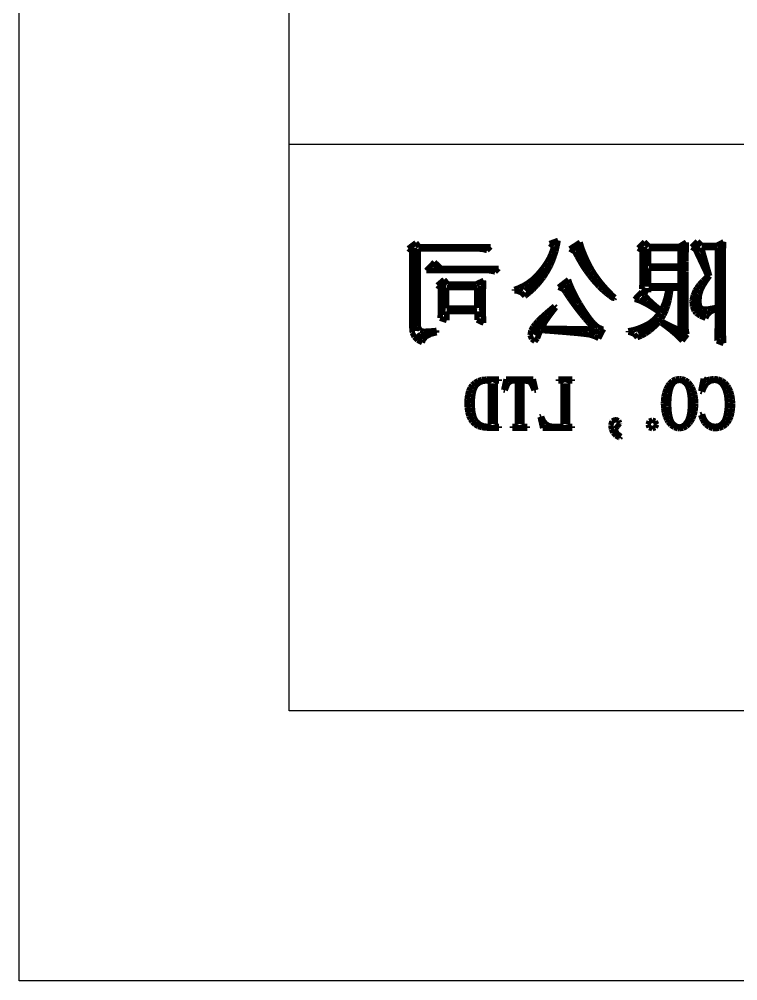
# Model space of a CAD drawing. Extents: x -169 to 241, y -96 to 191.
# Drawn here: x -168.78 to -155.48, y -95.5 to -77.69 of the extents above; entities that cross this region are included whole.
import ezdxf

# ---------------------------------------------------------------- set-up
doc = ezdxf.new("R2010")
doc.units = 0
doc.layers.add('BG_SILKSCREEN_BOTTOM', color=1, linetype='CONTINUOUS')

msp = doc.modelspace()

# ---------------------------------------------------------------- linework, layer by layer
at = {"layer": 'BG_SILKSCREEN_BOTTOM'}
msp.add_lwpolyline([(-168.783, -95.504), (-168.783, 191.495934), (241.216942, 191.495934), (241.216942, -95.504)], close=True, dxfattribs=at)
for points in [[(-163.78301, -90.503756), (-163.78301, 186.495944)], [(-163.78301, -80.00365), (-107.472988, -80.00365), (-107.472988, -90.503756)], [(236.216952, -90.503756), (-163.78301, -90.503756)]]:
    msp.add_lwpolyline(points, dxfattribs=at)
at = {"layer": 'BG_SILKSCREEN_BOTTOM', "const_width": 0.1016}
for points in [[(-158.80461, -81.788762), (-158.963106, -81.846928)], [(-158.82239, -81.887314), (-158.80461, -81.788762)], [(-156.223208, -81.805526), (-156.331412, -81.91373)], [(-156.148024, -81.880456), (-156.223208, -81.805526)], [(-161.43732, -81.830418), (-161.578798, -81.938622)], [(-161.578798, -81.938622), (-161.512504, -81.989422)], [(-161.512504, -81.989422), (-161.512504, -83.421728)], [(-161.462212, -81.919826), (-161.458402, -83.4644)], [(-161.43732, -81.830418), (-161.437828, -81.830418)], [(-161.3789, -81.905348), (-161.43732, -81.830418)], [(-161.395918, -83.380326), (-161.395918, -81.947004)], [(-161.395918, -81.947004), (-160.288224, -81.947004)], [(-160.054798, -81.905348), (-161.3789, -81.905348)], [(-160.288224, -81.947004), (-160.212024, -81.952338)], [(-160.212024, -81.952338), (-160.1216, -81.972912)], [(-160.1216, -81.972912), (-160.123124, -81.972912)], [(-160.1216, -81.972912), (-160.054798, -81.905348)], [(-158.963106, -81.846928), (-158.887922, -81.896712)], [(-158.899606, -81.943956), (-158.928816, -82.02803)], [(-158.887922, -81.896712), (-158.899606, -81.943956)], [(-158.874714, -82.076036), (-158.845504, -81.983326)], [(-158.845504, -81.983326), (-158.82239, -81.887314)], [(-158.396686, -81.822036), (-158.588202, -81.947004)], [(-158.588202, -81.947004), (-158.496508, -81.998058)], [(-158.46171, -81.903316), (-158.248096, -82.343498)], [(-158.377128, -81.896204), (-158.396686, -81.822036)], [(-158.347918, -81.978246), (-158.377128, -81.896204)], [(-158.311088, -82.067908), (-158.347918, -81.978246)], [(-157.20568, -81.813908), (-157.32252, -81.930494)], [(-157.32252, -81.930494), (-157.24759, -81.981294)], [(-157.24759, -81.981294), (-157.24759, -82.150204)], [(-157.211014, -81.90611), (-157.17393, -82.644996)], [(-157.122622, -81.896712), (-157.20568, -81.813908)], [(-157.131004, -82.264504), (-157.131004, -81.938622)], [(-157.131004, -81.938622), (-156.54782, -81.938622)], [(-156.556202, -81.896712), (-157.122622, -81.896712)], [(-156.50972, -81.917286), (-156.49829, -83.517486), (-156.613606, -83.476592)], [(-156.431488, -81.822036), (-156.556202, -81.896712)], [(-156.54782, -81.938622), (-156.54782, -82.264504)], [(-156.435298, -82.021934), (-156.434282, -81.961228)], [(-156.434282, -81.911698), (-156.43352, -81.87182)], [(-156.434282, -81.961228), (-156.434282, -81.911698)], [(-156.43352, -81.87182), (-156.432504, -81.841848)], [(-156.432504, -81.841848), (-156.431488, -81.822036)], [(-156.331412, -81.91373), (-156.26461, -81.955386)], [(-156.26461, -81.955386), (-156.031692, -82.447892)], [(-156.237178, -81.877916), (-156.1973, -82.004408)], [(-155.864814, -81.880456), (-156.148024, -81.880456)], [(-156.148024, -81.922112), (-155.856686, -81.922112)], [(-155.998418, -82.447892), (-156.148024, -81.922112)], [(-155.7401, -81.813908), (-155.864814, -81.880456)], [(-155.856686, -81.922112), (-155.856686, -83.260692)], [(-155.797504, -81.90103), (-155.81122, -83.611212)], [(-155.74518, -82.056224), (-155.744418, -81.973928)], [(-155.744418, -81.973928), (-155.743402, -81.907126)], [(-155.743402, -81.907126), (-155.741116, -81.853024)], [(-155.741116, -81.853024), (-155.7401, -81.813908)], [(-158.9659, -82.112612), (-159.013906, -82.195924)], [(-158.928816, -82.02803), (-158.9659, -82.112612)], [(-158.946088, -82.25282), (-158.907988, -82.165698)], [(-158.907988, -82.165698), (-158.874714, -82.076036)], [(-158.496508, -81.998058), (-158.450026, -82.087212)], [(-158.450026, -82.087212), (-158.398718, -82.17916)], [(-158.2674, -82.165698), (-158.311088, -82.067908)], [(-158.214314, -82.270854), (-158.2674, -82.165698)], [(-157.24759, -82.150204), (-157.248606, -82.268314)], [(-156.436314, -82.09153), (-156.435298, -82.021934)], [(-156.436314, -82.17281), (-156.436314, -82.09153)], [(-155.747212, -82.261456), (-155.746196, -82.150712)], [(-155.746196, -82.150712), (-155.74518, -82.056224)], [(-161.245804, -82.347816), (-161.09569, -82.18932)], [(-161.04108, -82.269838), (-161.119312, -82.27695)], [(-160.97123, -82.30616), (-161.09569, -82.18932)], [(-159.905192, -82.30616), (-160.97123, -82.30616)], [(-159.971486, -82.372708), (-159.905192, -82.30616)], [(-159.07131, -82.280252), (-159.137604, -82.364326)], [(-159.013906, -82.195924), (-159.07131, -82.280252)], [(-159.021526, -82.389218), (-158.99003, -82.336386)], [(-158.99003, -82.336386), (-158.946088, -82.25282)], [(-158.398718, -82.17916), (-158.344616, -82.267806)], [(-158.344616, -82.267806), (-158.289498, -82.35061)], [(-158.213298, -82.272886), (-158.214314, -82.270854)], [(-158.171896, -82.3468), (-158.213298, -82.272886)], [(-158.12389, -82.42173), (-158.171896, -82.3468)], [(-157.248606, -82.268314), (-157.249622, -82.377026)], [(-156.54782, -82.264504), (-157.131004, -82.264504)], [(-157.131004, -82.631026), (-157.131004, -82.30616)], [(-157.131004, -82.30616), (-156.54782, -82.30616)], [(-156.54782, -82.30616), (-156.54782, -82.631026)], [(-156.437584, -82.263488), (-156.436314, -82.17281)], [(-156.437584, -82.364326), (-156.437584, -82.263488)], [(-155.747212, -82.384392), (-155.747212, -82.261456)], [(-161.245804, -82.347816), (-160.13811, -82.347816)], [(-160.915604, -82.512916), (-161.040826, -82.62112)], [(-160.84931, -82.596228), (-160.915604, -82.512916)], [(-160.13811, -82.347816), (-160.062418, -82.351626)], [(-160.062418, -82.351626), (-159.971486, -82.372708)], [(-159.040322, -82.360008), (-159.411924, -82.722212)], [(-159.2834, -82.51444), (-159.35833, -82.572606)], [(-159.212788, -82.448908), (-159.2834, -82.51444)], [(-159.147002, -82.374994), (-159.212788, -82.448908)], [(-159.137604, -82.364326), (-159.147002, -82.374994)], [(-159.136588, -82.551524), (-159.077406, -82.4738)], [(-159.077406, -82.4738), (-159.021526, -82.389218)], [(-158.613094, -82.51444), (-158.796228, -82.655918)], [(-158.587186, -82.590386), (-158.613094, -82.51444)], [(-158.289498, -82.35061), (-158.231078, -82.430112)], [(-158.231078, -82.430112), (-158.171896, -82.506058)], [(-158.171896, -82.506058), (-158.110428, -82.576416)], [(-158.070804, -82.49666), (-158.12389, -82.42173)], [(-158.012384, -82.57159), (-158.070804, -82.49666)], [(-157.250384, -82.471514), (-157.2514, -82.556096)], [(-157.249622, -82.377026), (-157.250384, -82.471514)], [(-156.4386, -82.475832), (-156.437584, -82.364326)], [(-156.4386, -82.728816), (-156.4386, -82.475832)], [(-156.046424, -82.461354), (-156.125418, -82.53603)], [(-156.066998, -82.540348), (-155.998418, -82.447892)], [(-156.031692, -82.447892), (-156.046424, -82.461354)], [(-155.748228, -82.521806), (-155.747212, -82.384392)], [(-155.748228, -82.99323), (-155.748228, -82.521806)], [(-161.040826, -82.62112), (-160.982406, -82.671412)], [(-160.982406, -82.671412), (-160.982406, -83.034632)], [(-160.93059, -82.578448), (-160.942528, -83.17103)], [(-160.86709, -82.665316), (-160.868106, -82.666332)], [(-160.868106, -82.666332), (-160.868106, -83.04403)], [(-160.309306, -82.665316), (-160.86709, -82.665316)], [(-160.324292, -82.596228), (-160.84931, -82.596228)], [(-160.183322, -82.529426), (-160.324292, -82.596228)], [(-160.309306, -83.043014), (-160.309306, -82.665316)], [(-160.249616, -82.625692), (-160.207198, -83.204304)], [(-160.189926, -82.796126), (-160.187894, -82.693002)], [(-160.187894, -82.693002), (-160.186116, -82.603594)], [(-160.186116, -82.603594), (-160.183322, -82.529426)], [(-159.522922, -82.66303), (-159.6136, -82.69732)], [(-159.6136, -82.69732), (-159.6136, -82.722212)], [(-159.438594, -82.621628), (-159.522922, -82.66303)], [(-159.45231, -82.712814), (-159.487616, -82.69859)], [(-159.35833, -82.572606), (-159.438594, -82.621628)], [(-159.337502, -82.75701), (-159.26689, -82.694526)], [(-159.26689, -82.694526), (-159.200088, -82.625692)], [(-159.200088, -82.625692), (-159.136588, -82.551524)], [(-158.796228, -82.655918), (-158.704788, -82.69732)], [(-158.704788, -82.69732), (-158.668212, -82.753708)], [(-158.663894, -82.618326), (-158.47822, -82.959702)], [(-158.552896, -82.671412), (-158.587186, -82.590386)], [(-158.510986, -82.759042), (-158.552896, -82.671412)], [(-158.110428, -82.576416), (-158.046928, -82.644488)], [(-158.046928, -82.644488), (-157.981396, -82.707988)], [(-157.948884, -82.647536), (-158.012384, -82.57159)], [(-157.879288, -82.723228), (-157.948884, -82.647536)], [(-157.253686, -82.628994), (-157.255718, -82.689192)], [(-157.255718, -82.689192), (-157.131004, -82.747612)], [(-157.2514, -82.556096), (-157.253686, -82.628994)], [(-156.54782, -82.631026), (-157.131004, -82.631026)], [(-157.131004, -82.747612), (-157.131004, -82.672428)], [(-157.131004, -82.672428), (-156.764228, -82.672428)], [(-156.764228, -82.672428), (-156.775912, -82.730848)], [(-156.731208, -82.7913), (-156.714698, -82.672428)], [(-156.714698, -82.672428), (-156.54782, -82.672428)], [(-156.54782, -82.672428), (-156.54782, -83.45551)], [(-156.239718, -82.672428), (-156.26461, -82.716116)], [(-156.18968, -82.606896), (-156.239718, -82.672428)], [(-156.125418, -82.53603), (-156.18968, -82.606896)], [(-156.160724, -82.711036), (-156.1211, -82.628994)], [(-156.1211, -82.628994), (-156.066998, -82.540348)], [(-160.191196, -82.912712), (-160.189926, -82.796126)], [(-159.6136, -82.722212), (-159.56661, -82.725514)], [(-159.56661, -82.725514), (-159.48152, -82.758026)], [(-159.48152, -82.758026), (-159.42183, -82.822542)], [(-159.42183, -82.822542), (-159.4104, -82.814922)], [(-159.4104, -82.814922), (-159.337502, -82.75701)], [(-158.668212, -82.753708), (-158.608014, -82.844386)], [(-158.608014, -82.844386), (-158.547816, -82.92973)], [(-158.463488, -82.852514), (-158.510986, -82.759042)], [(-158.408116, -82.95132), (-158.463488, -82.852514)], [(-157.981396, -82.707988), (-157.913578, -82.766408)], [(-157.913578, -82.766408), (-157.843728, -82.821526)], [(-157.805628, -82.799428), (-157.879288, -82.723228)], [(-157.843728, -82.821526), (-157.7721, -82.872326)], [(-157.75559, -82.847434), (-157.805628, -82.799428)], [(-157.764988, -82.861912), (-157.787086, -82.861912)], [(-157.7721, -82.872326), (-157.75559, -82.847434)], [(-157.255718, -82.73923), (-157.388814, -82.880708)], [(-157.388814, -82.880708), (-157.367224, -82.88401)], [(-157.266894, -82.845402), (-157.188916, -82.912204)], [(-157.254194, -82.741008), (-157.257496, -82.741008)], [(-157.19552, -82.812128), (-157.255718, -82.73923)], [(-157.129988, -82.882994), (-157.19552, -82.812128)], [(-156.800804, -82.842354), (-156.830014, -82.937096)], [(-156.775912, -82.730848), (-156.800804, -82.842354)], [(-156.751782, -82.90052), (-156.731208, -82.7913)], [(-156.439616, -82.870294), (-156.4386, -82.728816)], [(-156.439616, -83.405218), (-156.439616, -82.870294)], [(-156.301186, -82.805524), (-156.32303, -82.897218)], [(-156.26461, -82.716116), (-156.301186, -82.805524)], [(-156.229304, -82.782156), (-156.259022, -82.984594), (-156.162502, -83.12912), (-156.041598, -83.11261)], [(-156.199078, -82.931762), (-156.18968, -82.81416)], [(-156.18968, -82.81416), (-156.1846, -82.789014)], [(-156.1846, -82.789014), (-156.160724, -82.711036)], [(-160.982406, -83.034632), (-160.98393, -83.104228)], [(-160.868106, -83.04403), (-160.310322, -83.04403)], [(-160.310322, -83.04403), (-160.309306, -83.043014)], [(-160.191196, -82.937858), (-160.191196, -82.912712)], [(-160.189926, -83.063588), (-160.191196, -82.937858)], [(-158.871412, -83.005422), (-158.946088, -83.067144)], [(-158.916116, -83.119214), (-158.84652, -83.030314)], [(-158.84652, -83.030314), (-158.871412, -83.005422)], [(-158.547816, -82.92973), (-158.48711, -83.012026)], [(-158.48711, -83.012026), (-158.426912, -83.09102)], [(-158.404814, -82.955892), (-158.408116, -82.95132)], [(-158.339282, -83.060794), (-158.404814, -82.955892)], [(-157.367224, -82.88401), (-157.308804, -82.901536)], [(-157.308804, -82.901536), (-157.235906, -82.93481)], [(-157.235906, -82.93481), (-157.146498, -82.9818)], [(-157.146498, -82.9818), (-157.042612, -83.0453)], [(-157.059884, -82.949542), (-157.129988, -82.882994)], [(-156.986224, -83.013042), (-157.059884, -82.949542)], [(-157.042612, -83.0453), (-156.922724, -83.122262)], [(-156.907992, -83.073494), (-156.986224, -83.013042)], [(-156.862526, -83.017106), (-156.897578, -83.080606)], [(-156.830014, -82.937096), (-156.862526, -83.017106)], [(-156.810202, -83.090004), (-156.778198, -83.000596)], [(-156.778198, -83.000596), (-156.751782, -82.90052)], [(-156.32303, -82.897218), (-156.3243, -82.915252)], [(-156.3243, -82.915252), (-156.314902, -83.013042)], [(-156.314902, -83.013042), (-156.281628, -83.097116)], [(-156.183584, -83.012026), (-156.199078, -82.931762)], [(-156.173424, -83.030314), (-156.183584, -83.012026)], [(-156.128212, -83.059524), (-156.173424, -83.030314)], [(-156.0449, -83.06181), (-156.128212, -83.059524)], [(-155.923488, -83.039712), (-156.0449, -83.06181)], [(-155.890214, -83.030314), (-155.923488, -83.039712)], [(-155.890214, -83.064096), (-155.890214, -83.030314)], [(-155.747212, -83.116928), (-155.748228, -82.99323)], [(-160.984184, -83.13039), (-160.990788, -83.229196)], [(-160.990788, -83.229196), (-160.86582, -83.270852)], [(-160.98393, -83.104228), (-160.984184, -83.13039)], [(-160.86582, -83.270852), (-160.86582, -83.104228)], [(-160.86582, -83.104228), (-160.855406, -83.104228)], [(-160.855406, -83.104228), (-160.865312, -83.10499)], [(-160.865312, -83.10499), (-160.307528, -83.10499)], [(-160.307528, -83.10499), (-160.307528, -83.262724)], [(-160.189926, -83.06435), (-160.189926, -83.063588)], [(-160.18891, -83.170522), (-160.189926, -83.06435)], [(-160.185608, -83.257898), (-160.18891, -83.170522)], [(-159.116014, -83.217004), (-159.1818, -83.28152)], [(-159.037782, -83.146392), (-159.116014, -83.217004)], [(-158.946088, -83.067144), (-159.037782, -83.146392)], [(-159.032702, -83.28152), (-158.97733, -83.202526)], [(-158.97733, -83.202526), (-158.916116, -83.119214)], [(-158.426912, -83.09102), (-158.36773, -83.16595)], [(-158.36773, -83.16595), (-158.308294, -83.237832)], [(-158.27883, -83.151218), (-158.339282, -83.060794)], [(-158.308294, -83.237832), (-158.249112, -83.305396)], [(-158.224728, -83.227418), (-158.27883, -83.151218)], [(-158.17469, -83.290918), (-158.224728, -83.227418)], [(-156.977588, -83.195922), (-157.045406, -83.266026)], [(-156.922724, -83.122262), (-156.977588, -83.195922)], [(-156.897578, -83.080606), (-156.907992, -83.073494)], [(-156.889196, -83.240626), (-156.846524, -83.170014)], [(-156.854906, -83.06816), (-156.877004, -83.138518)], [(-156.846524, -83.170014), (-156.810202, -83.090004)], [(-156.281628, -83.097116), (-156.2481, -83.135724)], [(-156.2481, -83.135724), (-156.174186, -83.187794)], [(-156.174186, -83.187794), (-156.073094, -83.230212)], [(-156.073094, -83.230212), (-156.047186, -83.17611)], [(-156.047186, -83.17611), (-155.983686, -83.113626)], [(-155.983686, -83.113626), (-155.890214, -83.064096)], [(-155.747212, -83.230212), (-155.747212, -83.116928)], [(-155.746196, -83.33359), (-155.747212, -83.230212)], [(-161.358326, -83.456526), (-161.395918, -83.380326)], [(-160.307528, -83.262724), (-160.182814, -83.321398)], [(-160.182814, -83.321398), (-160.185608, -83.257898)], [(-159.271208, -83.388708), (-159.30753, -83.456526)], [(-159.2326, -83.338416), (-159.271208, -83.388708)], [(-159.082994, -83.241896), (-159.238188, -83.5406)], [(-159.1818, -83.28152), (-159.2326, -83.338416)], [(-159.112712, -83.413854), (-159.079692, -83.35645)], [(-158.129986, -83.43011), (-159.112712, -83.413854)], [(-159.079692, -83.35645), (-159.032702, -83.28152)], [(-158.249112, -83.305396), (-158.189422, -83.369912)], [(-158.189422, -83.369912), (-158.129986, -83.43011)], [(-158.147004, -83.32216), (-158.17469, -83.290918)], [(-158.063692, -83.39582), (-158.147004, -83.32216)], [(-157.98673, -83.428332), (-158.063692, -83.39582)], [(-156.973524, -83.253834), (-157.32633, -83.5025)], [(-157.22981, -83.37931), (-157.320488, -83.416902)], [(-157.197298, -83.363816), (-157.22981, -83.37931)], [(-157.118304, -83.32216), (-157.197298, -83.363816)], [(-157.045406, -83.266026), (-157.118304, -83.32216)], [(-157.10789, -83.463892), (-157.032198, -83.398106)], [(-157.032198, -83.398106), (-156.955998, -83.32216)], [(-156.955998, -83.32216), (-156.936186, -83.301332)], [(-156.936186, -83.301332), (-156.889196, -83.240626)], [(-156.872686, -83.297014), (-156.889196, -83.32216)], [(-156.889196, -83.32216), (-156.873702, -83.33359)], [(-156.873702, -83.33359), (-156.79039, -83.395058)], [(-156.54782, -83.45551), (-156.872686, -83.297014)], [(-156.79039, -83.395058), (-156.711396, -83.457542)], [(-156.424884, -83.50123), (-156.439616, -83.405218)], [(-155.857702, -83.3628), (-155.858718, -83.461606)], [(-155.856686, -83.260692), (-155.857702, -83.3628)], [(-155.74518, -83.4263), (-155.746196, -83.33359)], [(-161.512504, -83.421728), (-161.504122, -83.497928)], [(-161.504122, -83.497928), (-161.468816, -83.57616)], [(-161.468816, -83.57616), (-161.40811, -83.637628)], [(-161.267394, -83.5279), (-161.368994, -83.584034), (-161.418778, -83.51901)], [(-161.295588, -83.47202), (-161.358326, -83.456526)], [(-161.300922, -83.627214), (-161.249106, -83.56981)], [(-161.21253, -83.469988), (-161.295588, -83.47202)], [(-161.249106, -83.56981), (-161.16681, -83.526122)], [(-161.111692, -83.461606), (-161.21253, -83.469988)], [(-161.16681, -83.526122), (-161.054288, -83.496912)], [(-161.054288, -83.45551), (-161.111692, -83.461606)], [(-161.054288, -83.496912), (-161.054288, -83.45551)], [(-159.30753, -83.456526), (-159.324294, -83.542886)], [(-159.324294, -83.542886), (-159.2961, -83.613752)], [(-159.187896, -83.605116), (-159.163004, -83.538314)], [(-159.163004, -83.538314), (-159.12973, -83.45551)], [(-159.12973, -83.45551), (-159.06623, -83.46059)], [(-159.06623, -83.46059), (-158.909004, -83.47202)], [(-158.909004, -83.47202), (-158.768288, -83.48345)], [(-158.768288, -83.48345), (-158.64332, -83.49361)], [(-158.64332, -83.49361), (-158.5341, -83.503262)], [(-158.5341, -83.503262), (-158.440628, -83.511644)], [(-158.440628, -83.511644), (-158.362396, -83.520026)], [(-158.362396, -83.520026), (-158.299912, -83.527392)], [(-158.299912, -83.527392), (-158.252922, -83.533488)], [(-158.252922, -83.533488), (-158.22168, -83.538314)], [(-158.040832, -83.474814), (-158.233618, -83.481418)], [(-158.22168, -83.538314), (-158.132526, -83.565746)], [(-158.132526, -83.565746), (-158.05531, -83.605116)], [(-158.05531, -83.605116), (-157.963616, -83.43011)], [(-157.963616, -83.43011), (-157.98673, -83.428332)], [(-157.411928, -83.445096), (-157.5054, -83.463892)], [(-157.5054, -83.463892), (-157.5054, -83.48853)], [(-157.5054, -83.48853), (-157.482794, -83.491832)], [(-157.482794, -83.491832), (-157.394402, -83.52282)], [(-157.320488, -83.416902), (-157.411928, -83.445096)], [(-157.394402, -83.52282), (-157.33903, -83.588606)], [(-157.33903, -83.588606), (-157.266132, -83.560412)], [(-157.266132, -83.560412), (-157.186122, -83.516724)], [(-157.186122, -83.516724), (-157.10789, -83.463892)], [(-156.711396, -83.457542), (-156.638498, -83.520026)], [(-156.638498, -83.520026), (-156.569918, -83.583526)], [(-156.569918, -83.583526), (-156.506418, -83.648042)], [(-156.506418, -83.648042), (-156.414724, -83.53044)], [(-156.414724, -83.53044), (-156.424884, -83.50123)], [(-155.86202, -83.556348), (-155.864814, -83.648042)], [(-155.858718, -83.461606), (-155.86202, -83.556348)], [(-155.744418, -83.508596), (-155.74518, -83.4263)], [(-155.743402, -83.580224), (-155.744418, -83.508596)], [(-155.742132, -83.641692), (-155.743402, -83.580224)], [(-161.40811, -83.637628), (-161.320988, -83.681316)], [(-161.320988, -83.681316), (-161.300922, -83.627214)], [(-159.2961, -83.613752), (-159.234632, -83.658456)], [(-159.234632, -83.658456), (-159.187896, -83.605116)], [(-155.864814, -83.648042), (-155.7401, -83.697826)], [(-155.7401, -83.692746), (-155.742132, -83.641692)], [(-155.7401, -83.697826), (-155.7401, -83.692746)], [(-160.395412, -84.465414), (-160.43148, -84.516214)], [(-160.347406, -84.423758), (-160.395412, -84.465414)], [(-160.284922, -84.387436), (-160.347406, -84.423758)], [(-160.338008, -84.499958), (-160.325816, -84.480908)], [(-160.325816, -84.480908), (-160.273492, -84.430616)], [(-160.21431, -84.366354), (-160.284922, -84.387436)], [(-160.273492, -84.430616), (-160.20923, -84.401152)], [(-160.135316, -84.359242), (-160.21431, -84.366354)], [(-160.20923, -84.401152), (-160.129728, -84.390738)], [(-159.89681, -84.359242), (-160.135316, -84.359242)], [(-160.129728, -84.390738), (-160.076642, -84.401152)], [(-160.076642, -84.401152), (-160.055814, -84.433156)], [(-160.055814, -84.433156), (-160.055814, -85.191854)], [(-159.970724, -84.433156), (-159.96031, -84.401152)], [(-159.970724, -85.191854), (-159.970724, -84.433156)], [(-159.96031, -84.401152), (-159.927798, -84.390738)], [(-159.927798, -84.390738), (-159.89681, -84.390738)], [(-159.89681, -84.390738), (-159.89681, -84.359242)], [(-159.76854, -84.359242), (-159.811212, -84.560156)], [(-159.785304, -84.565236), (-159.748728, -84.472526)], [(-159.264604, -84.359242), (-159.76854, -84.359242)], [(-159.748728, -84.472526), (-159.721804, -84.423758)], [(-159.721804, -84.422742), (-159.662622, -84.393532)], [(-159.721804, -84.423758), (-159.721804, -84.422742)], [(-159.662622, -84.393532), (-159.620712, -84.390738)], [(-159.620712, -84.390738), (-159.562292, -84.39531)], [(-159.562292, -84.39531), (-159.557212, -84.44865)], [(-159.557212, -84.44865), (-159.557212, -85.191854)], [(-159.472122, -84.443316), (-159.466788, -84.39531)], [(-159.472122, -85.191854), (-159.472122, -84.443316)], [(-159.466788, -84.39531), (-159.424116, -84.390738)], [(-159.424116, -84.390738), (-159.342836, -84.403946)], [(-159.342836, -84.403946), (-159.32404, -84.417408)], [(-159.32404, -84.417408), (-159.291782, -84.46135)], [(-159.291782, -84.46135), (-159.25673, -84.545424)], [(-159.218122, -84.560156), (-159.264604, -84.359242)], [(-158.544514, -84.359242), (-158.798514, -84.359242)], [(-158.798514, -84.359242), (-158.798514, -84.390738)], [(-158.798514, -84.390738), (-158.761938, -84.390738)], [(-158.761938, -84.390738), (-158.72968, -84.401152)], [(-158.72968, -84.401152), (-158.713932, -84.433156)], [(-158.713932, -84.433156), (-158.713932, -85.191854)], [(-158.628588, -84.433156), (-158.618428, -84.401152)], [(-158.628588, -85.191854), (-158.628588, -84.433156)], [(-158.618428, -84.401152), (-158.575502, -84.390738)], [(-158.575502, -84.390738), (-158.544514, -84.390738)], [(-158.544514, -84.390738), (-158.544514, -84.359242)], [(-156.773626, -84.480908), (-156.805122, -84.545424)], [(-156.744416, -84.439252), (-156.773626, -84.480908)], [(-156.690314, -84.388452), (-156.744416, -84.439252)], [(-156.70911, -84.496656), (-156.671518, -84.429854)], [(-156.62783, -84.358226), (-156.690314, -84.388452)], [(-156.671518, -84.429854), (-156.6164, -84.390738)], [(-156.556202, -84.348828), (-156.62783, -84.358226)], [(-156.6164, -84.390738), (-156.556202, -84.379816)], [(-156.51861, -84.35086), (-156.556202, -84.348828)], [(-156.556202, -84.379816), (-156.491432, -84.39531)], [(-156.452316, -84.371942), (-156.51861, -84.35086)], [(-156.491432, -84.39531), (-156.436314, -84.442554)], [(-156.393642, -84.413344), (-156.452316, -84.371942)], [(-156.436314, -84.442554), (-156.407104, -84.486242)], [(-156.343604, -84.475828), (-156.393642, -84.413344)], [(-156.32303, -84.509356), (-156.343604, -84.475828)], [(-156.11602, -84.348828), (-156.163518, -84.582254)], [(-156.088588, -84.369656), (-156.11602, -84.348828)], [(-156.101288, -84.514436), (-156.06268, -84.451952)], [(-156.0576, -84.374736), (-156.088588, -84.369656)], [(-156.06268, -84.451952), (-156.047186, -84.433156)], [(-155.9941, -84.359242), (-156.0576, -84.374736)], [(-156.047186, -84.433156), (-155.986734, -84.394548)], [(-155.918916, -84.348828), (-155.9941, -84.359242)], [(-155.986734, -84.394548), (-155.910788, -84.379816)], [(-155.9179, -84.348828), (-155.918916, -84.348828)], [(-155.843224, -84.35721), (-155.9179, -84.348828)], [(-155.910788, -84.379816), (-155.903422, -84.379816)], [(-155.903422, -84.379816), (-155.835604, -84.393532)], [(-155.775406, -84.382356), (-155.843224, -84.35721)], [(-155.835604, -84.393532), (-155.779724, -84.433156)], [(-155.779724, -84.433156), (-155.73502, -84.499958)], [(-155.716224, -84.422742), (-155.775406, -84.382356)], [(-155.664916, -84.480908), (-155.716224, -84.422742)], [(-155.64231, -84.517738), (-155.664916, -84.480908)], [(-160.478724, -84.65185), (-160.488884, -84.735924)], [(-160.459928, -84.578952), (-160.478724, -84.65185)], [(-160.43148, -84.516214), (-160.459928, -84.578952)], [(-160.391094, -84.708238), (-160.38068, -84.624926)], [(-160.38068, -84.624926), (-160.3629, -84.555838)], [(-160.3629, -84.555838), (-160.338008, -84.499958)], [(-159.811212, -84.560156), (-159.785304, -84.565236)], [(-159.785304, -84.564728), (-159.787844, -84.564728)], [(-159.25673, -84.545424), (-159.24911, -84.565236)], [(-159.24911, -84.565236), (-159.218122, -84.560156)], [(-156.828744, -84.614258), (-156.844492, -84.689442)], [(-156.805122, -84.545424), (-156.828744, -84.614258)], [(-156.75483, -84.71535), (-156.745432, -84.63534)], [(-156.745432, -84.63534), (-156.731208, -84.563458)], [(-156.731208, -84.563458), (-156.711142, -84.50072)], [(-156.711142, -84.50072), (-156.70911, -84.496656)], [(-156.407104, -84.486242), (-156.385514, -84.54263)], [(-156.385514, -84.54263), (-156.369004, -84.60994)], [(-156.369004, -84.60994), (-156.358336, -84.689442)], [(-156.294836, -84.573618), (-156.32303, -84.509356)], [(-156.275024, -84.644738), (-156.294836, -84.573618)], [(-156.262578, -84.723732), (-156.275024, -84.644738)], [(-156.163518, -84.582254), (-156.131514, -84.592414)], [(-156.131514, -84.592414), (-156.101288, -84.514436)], [(-155.73502, -84.499958), (-155.734004, -84.501736)], [(-155.734004, -84.501736), (-155.706826, -84.566252)], [(-155.706826, -84.566252), (-155.687014, -84.638134)], [(-155.687014, -84.638134), (-155.67533, -84.71535)], [(-155.6131, -84.582254), (-155.64231, -84.517738)], [(-155.592526, -84.652612), (-155.6131, -84.582254)], [(-155.57881, -84.730844), (-155.592526, -84.652612)], [(-160.488884, -84.735924), (-160.4899, -84.794344)], [(-160.4899, -84.794344), (-160.487106, -84.887054)], [(-160.395412, -84.804758), (-160.391094, -84.708238)], [(-160.393126, -84.87664), (-160.395412, -84.804758)], [(-156.851604, -84.769452), (-156.853128, -84.809838)], [(-156.853128, -84.809838), (-156.84881, -84.898738)], [(-156.844492, -84.689442), (-156.851604, -84.769452)], [(-156.757116, -84.804758), (-156.75483, -84.71535)], [(-156.757116, -84.85886), (-156.757116, -84.804758)], [(-156.358336, -84.689442), (-156.354018, -84.780628)], [(-156.354018, -84.804758), (-156.35732, -84.902548)], [(-156.354018, -84.780628), (-156.354018, -84.804758)], [(-156.258514, -84.809838), (-156.262578, -84.723732)], [(-156.260546, -84.870544), (-156.258514, -84.809838)], [(-155.67533, -84.71535), (-155.670504, -84.798408)], [(-155.670504, -84.809838), (-155.673298, -84.899754)], [(-155.670504, -84.798408), (-155.670504, -84.809838)], [(-155.574492, -84.815426), (-155.57881, -84.730844)], [(-155.57754, -84.895436), (-155.574492, -84.815426)], [(-160.487106, -84.887054), (-160.474406, -84.96935)], [(-160.474406, -84.96935), (-160.45561, -85.041232)], [(-160.384744, -84.966048), (-160.393126, -84.87664)], [(-160.36798, -85.041232), (-160.384744, -84.966048)], [(-156.84881, -84.898738), (-156.837126, -84.978748)], [(-156.837126, -84.978748), (-156.817314, -85.05063)], [(-156.751782, -84.95284), (-156.757116, -84.85886)], [(-156.740606, -85.03031), (-156.751782, -84.95284)], [(-156.365702, -84.98713), (-156.38018, -85.057742)], [(-156.35732, -84.902548), (-156.365702, -84.98713)], [(-156.288486, -85.025738), (-156.271214, -84.951316)], [(-156.271214, -84.951316), (-156.260546, -84.870544)], [(-156.131514, -85.006942), (-156.163518, -85.022436)], [(-156.122116, -85.04301), (-156.131514, -85.006942)], [(-155.682696, -84.97951), (-155.697428, -85.051646)], [(-155.673298, -84.899754), (-155.682696, -84.97951)], [(-155.605734, -85.051646), (-155.588208, -84.978748)], [(-155.588208, -84.978748), (-155.57754, -84.895436)], [(-160.45561, -85.041232), (-160.428432, -85.10143)], [(-160.428432, -85.10143), (-160.395412, -85.149436)], [(-160.395412, -85.149436), (-160.34639, -85.19922)], [(-160.34512, -85.100414), (-160.36798, -85.041232)], [(-160.314894, -85.144356), (-160.34512, -85.100414)], [(-160.313116, -85.146134), (-160.314894, -85.144356)], [(-160.255712, -85.195156), (-160.313116, -85.146134)], [(-160.189418, -85.224112), (-160.255712, -85.195156)], [(-160.055814, -85.191854), (-160.071816, -85.22335)], [(-159.96031, -85.22335), (-159.970724, -85.191854)], [(-159.557212, -85.191854), (-159.572706, -85.22335)], [(-159.461708, -85.22335), (-159.472122, -85.191854)], [(-159.111696, -85.048344), (-159.137604, -85.058758)], [(-159.137604, -85.058758), (-159.090106, -85.265514)], [(-159.108648, -85.060028), (-159.111696, -85.048344)], [(-159.07639, -85.134958), (-159.108648, -85.060028)], [(-159.031432, -85.187028), (-159.07639, -85.134958)], [(-158.979616, -85.220048), (-159.031432, -85.187028)], [(-158.713932, -85.191854), (-158.72968, -85.22335)], [(-158.618428, -85.22335), (-158.628588, -85.191854)], [(-157.807406, -85.138514), (-157.828234, -85.211412)], [(-157.805628, -85.13572), (-157.807406, -85.138514)], [(-157.738826, -85.10651), (-157.805628, -85.13572)], [(-157.724348, -85.112352), (-157.75178, -85.112352)], [(-157.685486, -85.128354), (-157.738826, -85.10651)], [(-157.706314, -85.234526), (-157.664912, -85.178646)], [(-157.663642, -85.171026), (-157.685486, -85.128354)], [(-157.664912, -85.178646), (-157.663642, -85.171026)], [(-157.138878, -85.197442), (-157.118304, -85.138514)], [(-157.118304, -85.255354), (-157.138878, -85.197442)], [(-157.118304, -85.138514), (-157.059884, -85.11794)], [(-157.059884, -85.11794), (-157.006798, -85.138514)], [(-157.006798, -85.138514), (-156.980128, -85.197442)], [(-156.980128, -85.197442), (-157.006798, -85.255354)], [(-156.817314, -85.05063), (-156.79039, -85.11286)], [(-156.79039, -85.11286), (-156.768292, -85.149436)], [(-156.768292, -85.149436), (-156.715714, -85.211412)], [(-156.724604, -85.095334), (-156.740606, -85.03031)], [(-156.70403, -85.144356), (-156.724604, -85.095334)], [(-156.678122, -85.183726), (-156.70403, -85.144356)], [(-156.621734, -85.229446), (-156.678122, -85.183726)], [(-156.412438, -85.138514), (-156.46273, -85.205316)], [(-156.4259, -85.23351), (-156.37002, -85.178646)], [(-156.401008, -85.115908), (-156.412438, -85.138514)], [(-156.38018, -85.057742), (-156.401008, -85.115908)], [(-156.37002, -85.178646), (-156.348938, -85.149436)], [(-156.348938, -85.149436), (-156.314648, -85.091016)], [(-156.314648, -85.091016), (-156.288486, -85.025738)], [(-156.163518, -85.022436), (-156.13761, -85.098128)], [(-156.13761, -85.098128), (-156.101288, -85.163914)], [(-156.09189, -85.11286), (-156.122116, -85.04301)], [(-156.101288, -85.163914), (-156.068014, -85.202014)], [(-156.047186, -85.171026), (-156.09189, -85.11286)], [(-156.034486, -85.182456), (-156.047186, -85.171026)], [(-155.973018, -85.22081), (-156.034486, -85.182456)], [(-155.766008, -85.184742), (-155.824428, -85.222334)], [(-155.723336, -85.123528), (-155.766008, -85.184742)], [(-155.719018, -85.11413), (-155.723336, -85.123528)], [(-155.697428, -85.051646), (-155.719018, -85.11413)], [(-155.695142, -85.19922), (-155.664916, -85.16493)], [(-155.664916, -85.16493), (-155.631642, -85.11413)], [(-155.631642, -85.11413), (-155.605734, -85.051646)], [(-160.34639, -85.19922), (-160.285938, -85.234526)], [(-160.285938, -85.234526), (-160.215326, -85.256116)], [(-160.215326, -85.256116), (-160.13303, -85.265514)], [(-160.11398, -85.234526), (-160.189418, -85.224112)], [(-160.13303, -85.265514), (-159.89681, -85.265514)], [(-160.071816, -85.22335), (-160.11398, -85.234526)], [(-159.927798, -85.234526), (-159.96031, -85.22335)], [(-159.89681, -85.234526), (-159.927798, -85.234526)], [(-159.89681, -85.265514), (-159.89681, -85.234526)], [(-159.652208, -85.234526), (-159.652208, -85.265514)], [(-159.605218, -85.234526), (-159.652208, -85.234526)], [(-159.652208, -85.265514), (-159.37611, -85.265514)], [(-159.572706, -85.22335), (-159.605218, -85.234526)], [(-159.424116, -85.234526), (-159.461708, -85.22335)], [(-159.37611, -85.234526), (-159.424116, -85.234526)], [(-159.37611, -85.265514), (-159.37611, -85.234526)], [(-159.090106, -85.265514), (-158.544514, -85.265514)], [(-158.904432, -85.234526), (-158.979616, -85.220048)], [(-158.761938, -85.234526), (-158.904432, -85.234526)], [(-158.72968, -85.22335), (-158.761938, -85.234526)], [(-158.580836, -85.234526), (-158.618428, -85.22335)], [(-158.544514, -85.234526), (-158.580836, -85.234526)], [(-158.544514, -85.265514), (-158.544514, -85.234526)], [(-157.828234, -85.211412), (-157.828234, -85.212936)], [(-157.828234, -85.212936), (-157.816804, -85.287612)], [(-157.816804, -85.287612), (-157.786578, -85.351112)], [(-157.786578, -85.351112), (-157.73654, -85.405214)], [(-157.748986, -85.282532), (-157.706314, -85.234526)], [(-157.723078, -85.351112), (-157.748986, -85.282532)], [(-157.706314, -85.370924), (-157.723078, -85.351112)], [(-157.642814, -85.419946), (-157.706314, -85.370924)], [(-157.059884, -85.276436), (-157.118304, -85.255354)], [(-157.059122, -85.275928), (-157.060392, -85.275928)], [(-157.006798, -85.255354), (-157.059884, -85.276436)], [(-156.715714, -85.211412), (-156.656024, -85.253322)], [(-156.656024, -85.253322), (-156.590492, -85.27415)], [(-156.556202, -85.24494), (-156.621734, -85.229446)], [(-156.590492, -85.27415), (-156.556202, -85.276436)], [(-156.554678, -85.275928), (-156.56052, -85.275928)], [(-156.520642, -85.23986), (-156.556202, -85.24494)], [(-156.556202, -85.276436), (-156.487622, -85.265514)], [(-156.46273, -85.205316), (-156.520642, -85.23986)], [(-156.487622, -85.265514), (-156.4259, -85.23351)], [(-156.068014, -85.202014), (-156.00553, -85.249258)], [(-156.00553, -85.249258), (-155.936696, -85.273134)], [(-155.898088, -85.234526), (-155.973018, -85.22081)], [(-155.936696, -85.273134), (-155.898088, -85.276436)], [(-155.895802, -85.275928), (-155.90139, -85.275928)], [(-155.897326, -85.234526), (-155.898088, -85.234526)], [(-155.898088, -85.276436), (-155.821126, -85.268054)], [(-155.824428, -85.222334), (-155.897326, -85.234526)], [(-155.821126, -85.268054), (-155.752546, -85.242146)], [(-155.752546, -85.242146), (-155.695142, -85.19922)], [(-157.73654, -85.405214), (-157.66923, -85.444838)], [(-157.66923, -85.444838), (-157.663642, -85.446616)], [(-157.663642, -85.446616), (-157.664404, -85.446616)], [(-157.663642, -85.446616), (-157.642814, -85.419946)]]:
    msp.add_lwpolyline(points, dxfattribs=at)

doc.saveas('drawing.dxf')
